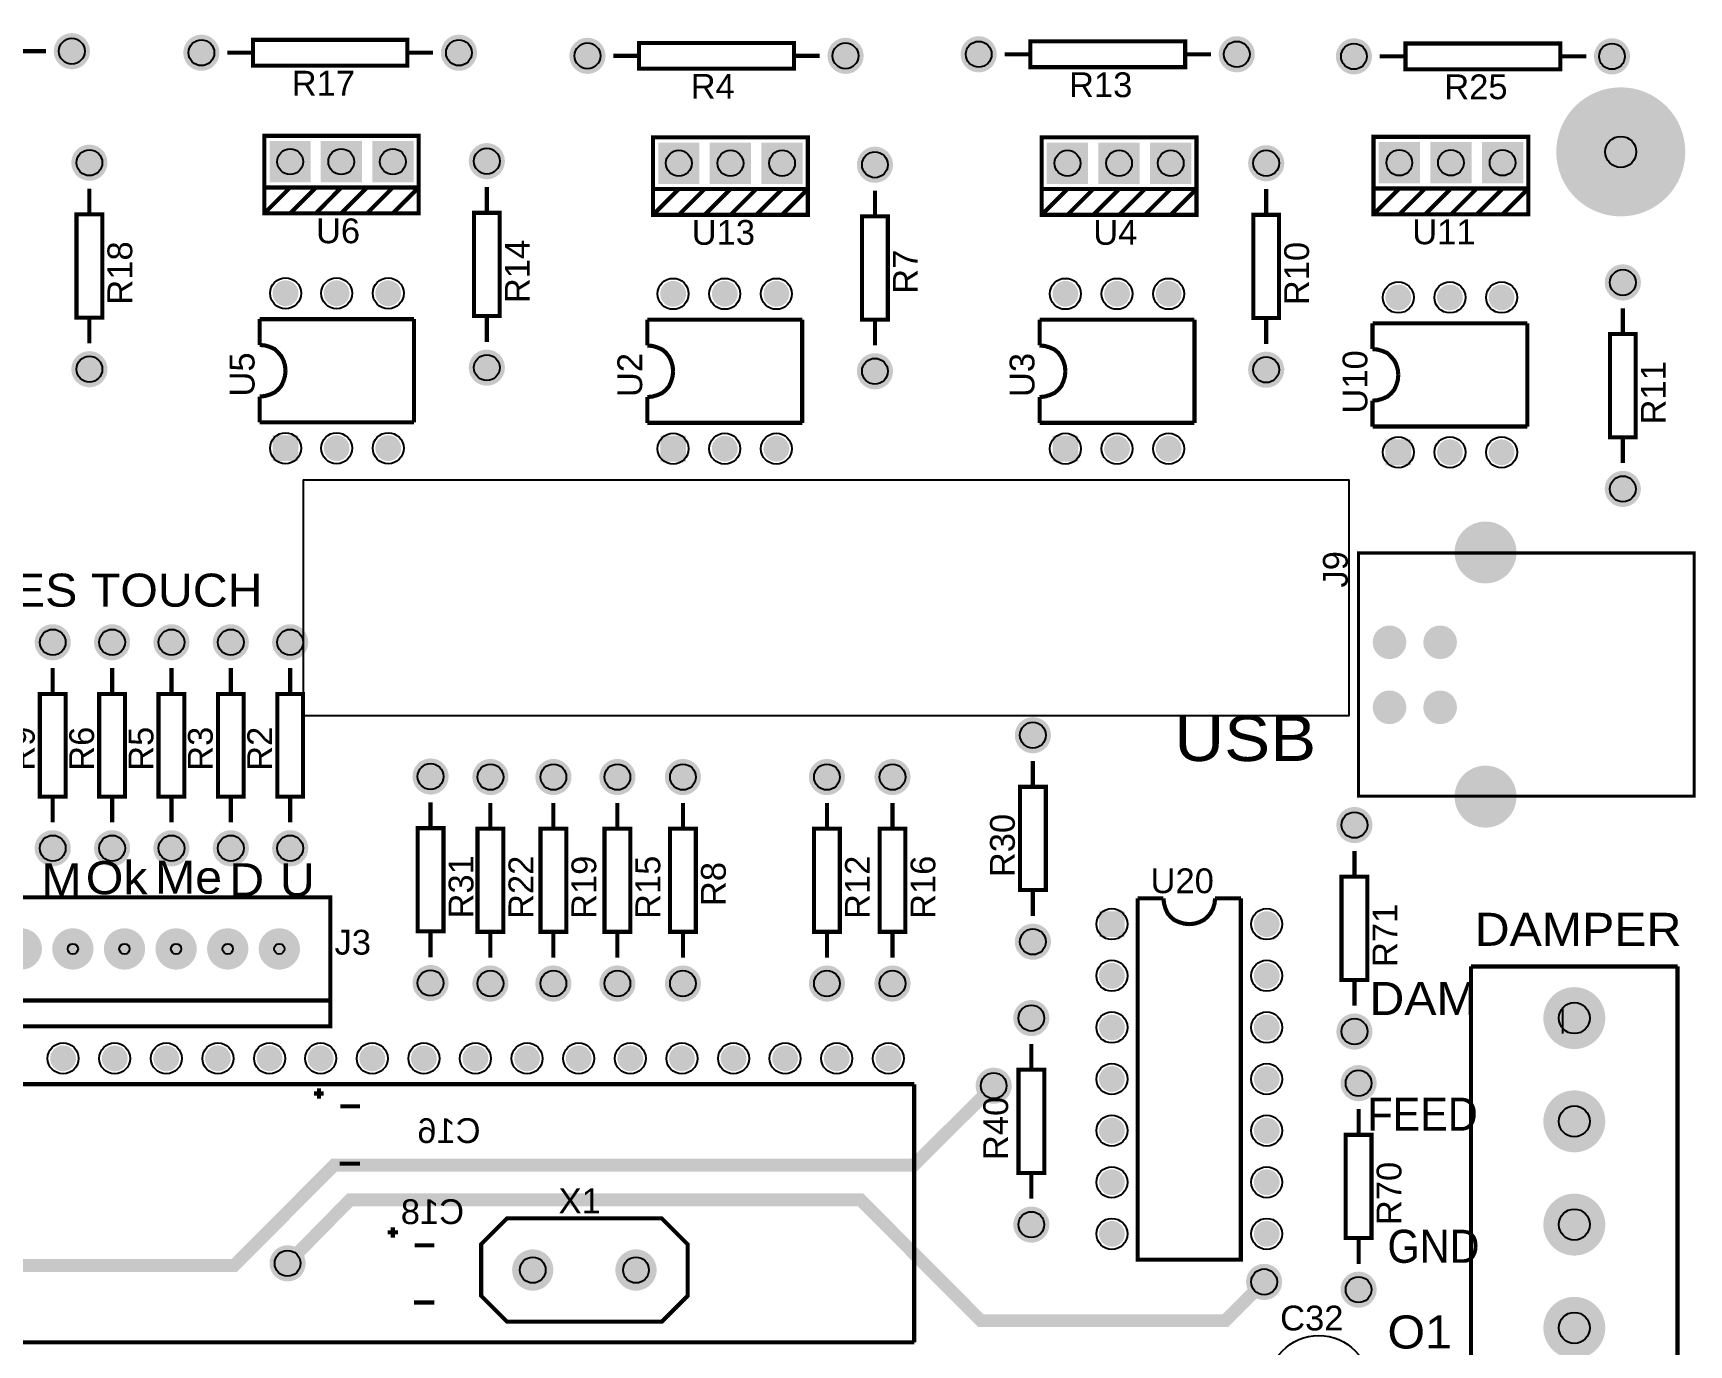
# Model space of a CAD drawing. Header units: inches. Extents: x 15 to 148, y 10 to 111.
# Drawn here: x 134.401 to 139.213, y 100.056 to 103.867 of the extents above; entities that cross this region are included whole.
import ezdxf

# ---------------------------------------------------------------- set-up
doc = ezdxf.new("R2010")
doc.units = ezdxf.units.IN
doc.header["$MEASUREMENT"] = 0
doc.layers.add('12632256', color=7, linetype='Continuous')
doc.layers.add('BLK_12AWG', color=7, linetype='Continuous')

# ---------------------------------------------------------------- blocks, each defined once
blk = doc.blocks.new('EPAD')
at = {"const_width": 0.5}
blk.add_lwpolyline([(-0.25, 0, 1), (0.25, 0, 1)], format="xyb", close=True, dxfattribs=at)
blk = doc.blocks.new('RPAD')
blk.add_trace([(-0.5, -0.5), (-0.5, 0.5), (0.5, -0.5), (0.5, 0.5)])
blk = doc.blocks.new('Tarjee')
for points, const_width in [([(134.2803, 102.5943), (134.2303, 102.5943)], 0.008), ([(134.6813, 102.5913), (134.6313, 102.5913)], 0.008), ([(134.6813, 102.5663), (134.9803, 102.5663), (134.9803, 102.6163), (134.6813, 102.6163), (134.6813, 102.5663)], 0.008), ([(135.0303, 102.5913), (134.9803, 102.5913)], 0.008), ([(135.4293, 102.5603), (135.7293, 102.5603), (135.7293, 102.6103), (135.4293, 102.6103), (135.4293, 102.5603)], 0.008), ([(136.1873, 102.5883), (136.1373, 102.5883)], 0.008), ([(136.1873, 102.5633), (136.4873, 102.5633), (136.4873, 102.6133), (136.1873, 102.6133), (136.1873, 102.5633)], 0.008), ([(136.5373, 102.5883), (136.4873, 102.5883)], 0.008), ([(136.9143, 102.5593), (137.2143, 102.5593), (137.2143, 102.6093), (136.9143, 102.6093), (136.9143, 102.5593)], 0.008), ([(135.4293, 102.5853), (135.3793, 102.5853)], 0.008), ([(135.7793, 102.5853), (135.7293, 102.5853)], 0.008), ([(136.9143, 102.5843), (136.8643, 102.5843)], 0.008), ([(137.2643, 102.5843), (137.2143, 102.5843)], 0.008), ([(134.7033, 102.3303), (135.0023, 102.3303), (135.0023, 102.4303), (134.7033, 102.4303), (134.7033, 102.3303)], 0.008), ([(136.8523, 102.3283), (137.1523, 102.3283), (137.1523, 102.4283), (136.8523, 102.4283), (136.8523, 102.3283)], 0.008), ([(135.4563, 102.3273), (135.7563, 102.3273), (135.7563, 102.4273), (135.4563, 102.4273), (135.4563, 102.3273)], 0.008), ([(136.2093, 102.3273), (136.5093, 102.3273), (136.5093, 102.4273), (136.2093, 102.4273), (136.2093, 102.3273)], 0.008), ([(135.1343, 102.3313), (135.1343, 102.2813)], 0.008), ([(134.3643, 102.3283), (134.3643, 102.2783)], 0.008), ([(135.0023, 102.3303), (135.0023, 102.2803), (134.7033, 102.2803), (134.7033, 102.3303)], 0.008), ([(134.7533, 102.3303), (134.7033, 102.2803)], 0.008), ([(134.8033, 102.3303), (134.7533, 102.2803)], 0.008), ([(134.8523, 102.3303), (134.8033, 102.2803)], 0.008), ([(134.9023, 102.3303), (134.8523, 102.2803)], 0.008), ([(134.9523, 102.3303), (134.9023, 102.2803)], 0.008), ([(135.0023, 102.3303), (134.9523, 102.2803)], 0.008), ([(135.7563, 102.3273), (135.7563, 102.2773), (135.4563, 102.2773), (135.4563, 102.3273)], 0.008), ([(135.5063, 102.3273), (135.4563, 102.2773)], 0.008), ([(135.5563, 102.3273), (135.5063, 102.2773)], 0.008), ([(135.6063, 102.3273), (135.5563, 102.2773)], 0.008), ([(135.6563, 102.3273), (135.6063, 102.2773)], 0.008), ([(135.7063, 102.3273), (135.6563, 102.2773)], 0.008), ([(135.7563, 102.3273), (135.7063, 102.2773)], 0.008), ([(135.8863, 102.3243), (135.8863, 102.2743)], 0.008), ([(136.5093, 102.3273), (136.5093, 102.2773), (136.2093, 102.2773), (136.2093, 102.3273)], 0.008), ([(136.2593, 102.3273), (136.2093, 102.2773)], 0.008), ([(136.3093, 102.3273), (136.2593, 102.2773)], 0.008), ([(136.3593, 102.3273), (136.3093, 102.2773)], 0.008), ([(136.4093, 102.3273), (136.3593, 102.2773)], 0.008), ([(136.4593, 102.3273), (136.4093, 102.2773)], 0.008), ([(136.5093, 102.3273), (136.4593, 102.2773)], 0.008), ([(136.6443, 102.3273), (136.6443, 102.2773)], 0.008), ([(137.1523, 102.3283), (137.1523, 102.2783), (136.8523, 102.2783), (136.8523, 102.3283)], 0.008), ([(136.9023, 102.3283), (136.8523, 102.2783)], 0.008), ([(136.9523, 102.3283), (136.9023, 102.2783)], 0.008), ([(137.0023, 102.3283), (136.9523, 102.2783)], 0.008), ([(137.0523, 102.3283), (137.0023, 102.2783)], 0.008), ([(137.1023, 102.3283), (137.0523, 102.2783)], 0.008), ([(137.1523, 102.3283), (137.1023, 102.2783)], 0.008), ([(134.3393, 102.0783), (134.3893, 102.0783), (134.3893, 102.2783), (134.3393, 102.2783), (134.3393, 102.0783)], 0.008), ([(135.1093, 102.0813), (135.1593, 102.0813), (135.1593, 102.2813), (135.1093, 102.2813), (135.1093, 102.0813)], 0.008), ([(135.8613, 102.0743), (135.9113, 102.0743), (135.9113, 102.2743), (135.8613, 102.2743), (135.8613, 102.0743)], 0.008), ([(136.6193, 102.0773), (136.6693, 102.0773), (136.6693, 102.2773), (136.6193, 102.2773), (136.6193, 102.0773)], 0.008), ([(134.3643, 102.0783), (134.3643, 102.0283)], 0.008), ([(134.6943, 102.0253), (134.6943, 102.0753)], 0.008), ([(134.6943, 102.0753), (134.9933, 102.0753)], 0.008), ([(134.9933, 101.8753), (134.9933, 102.0753)], 0.008), ([(135.1343, 102.0813), (135.1343, 102.0313)], 0.008), ([(136.6443, 102.0773), (136.6443, 102.0273)], 0.008), ([(137.3353, 102.0963), (137.3353, 102.0463)], 0.008), ([(135.4453, 102.0243), (135.4453, 102.0743)], 0.008), ([(135.4453, 102.0743), (135.7453, 102.0743)], 0.008), ([(135.7453, 101.8743), (135.7453, 102.0743)], 0.008), ([(135.8863, 102.0743), (135.8863, 102.0243)], 0.008), ([(136.2053, 102.0243), (136.2053, 102.0743)], 0.008), ([(136.2053, 102.0743), (136.5053, 102.0743)], 0.008), ([(136.5053, 101.8743), (136.5053, 102.0743)], 0.008), ([(136.8503, 102.0173), (136.8503, 102.0673)], 0.008), ([(136.8503, 102.0673), (137.1503, 102.0673)], 0.008), ([(137.1503, 101.8673), (137.1503, 102.0673)], 0.008), ([(137.3103, 101.8463), (137.3603, 101.8463), (137.3603, 102.0463), (137.3103, 102.0463), (137.3103, 101.8463)], 0.008), ([(134.7443, 101.9753), (134.7433, 101.9853), (134.7403, 101.9953), (134.7363, 102.0033), (134.7303, 102.0103), (134.7233, 102.0173), (134.7143, 102.0213), (134.7043, 102.0243), (134.6943, 102.0253)], 0.008), ([(135.4953, 101.9743), (135.4943, 101.9843), (135.4913, 101.9943), (135.4873, 102.0023), (135.4813, 102.0103), (135.4743, 102.0163), (135.4653, 102.0203), (135.4553, 102.0233), (135.4453, 102.0243)], 0.008), ([(136.2553, 101.9743), (136.2543, 101.9843), (136.2513, 101.9943), (136.2473, 102.0023), (136.2413, 102.0103), (136.2343, 102.0163), (136.2253, 102.0203), (136.2153, 102.0233), (136.2053, 102.0243)], 0.008), ([(136.9003, 101.9673), (136.8993, 101.9773), (136.8963, 101.9873), (136.8923, 101.9953), (136.8863, 102.0023), (136.8793, 102.0093), (136.8703, 102.0133), (136.8603, 102.0163), (136.8503, 102.0173)], 0.008), ([(134.7443, 101.9753), (134.7433, 101.9653), (134.7403, 101.9553), (134.7363, 101.9463), (134.7303, 101.9393), (134.7233, 101.9333), (134.7143, 101.9293), (134.7043, 101.9263), (134.6943, 101.9253)], 0.008), ([(135.4953, 101.9743), (135.4943, 101.9643), (135.4913, 101.9543), (135.4873, 101.9453), (135.4813, 101.9383), (135.4743, 101.9323), (135.4653, 101.9283), (135.4553, 101.9253), (135.4453, 101.9243)], 0.008), ([(136.2553, 101.9743), (136.2543, 101.9643), (136.2513, 101.9543), (136.2473, 101.9453), (136.2413, 101.9383), (136.2343, 101.9323), (136.2253, 101.9283), (136.2153, 101.9253), (136.2053, 101.9243)], 0.008), ([(136.9003, 101.9673), (136.8993, 101.9573), (136.8963, 101.9473), (136.8923, 101.9383), (136.8863, 101.9313), (136.8793, 101.9253), (136.8703, 101.9213), (136.8603, 101.9183), (136.8503, 101.9173)], 0.008), ([(134.6943, 101.8753), (134.6943, 101.9253)], 0.008), ([(135.4453, 101.8743), (135.4453, 101.9243)], 0.008), ([(136.2053, 101.8743), (136.2053, 101.9243)], 0.008), ([(136.8503, 101.8673), (136.8503, 101.9173)], 0.008), ([(134.6943, 101.8753), (134.9933, 101.8753)], 0.008), ([(135.4453, 101.8743), (135.7453, 101.8743)], 0.008), ([(136.2053, 101.8743), (136.5053, 101.8743)], 0.008), ([(136.8503, 101.8673), (137.1503, 101.8673)], 0.008), ([(137.3353, 101.8463), (137.3353, 101.7963)], 0.008), ([(137.4733, 101.1513), (137.4733, 101.6223), (136.8233, 101.6223), (136.8233, 101.1513), (137.4733, 101.1513)], 0.006), ([(134.2933, 101.3493), (134.2933, 101.3993)], 0.008), ([(134.4083, 101.3493), (134.4083, 101.3993)], 0.008), ([(134.5233, 101.3493), (134.5233, 101.3993)], 0.008), ([(134.6383, 101.3493), (134.6383, 101.3993)], 0.008), ([(134.7533, 101.3493), (134.7533, 101.3993)], 0.008), ([(134.2683, 101.1503), (134.3183, 101.1503), (134.3183, 101.3493), (134.2683, 101.3493), (134.2683, 101.1503)], 0.008), ([(134.3833, 101.1503), (134.4333, 101.1503), (134.4333, 101.3493), (134.3833, 101.3493), (134.3833, 101.1503)], 0.008), ([(134.4983, 101.1503), (134.5483, 101.1503), (134.5483, 101.3493), (134.4983, 101.3493), (134.4983, 101.1503)], 0.008), ([(134.6133, 101.1503), (134.6633, 101.1503), (134.6633, 101.3493), (134.6133, 101.3493), (134.6133, 101.1503)], 0.008), ([(134.7283, 101.1503), (134.7783, 101.1503), (134.7783, 101.3493), (134.7283, 101.3493), (134.7283, 101.1503)], 0.008), ([(136.1923, 101.1693), (136.1923, 101.2193)], 0.008), ([(134.2933, 101.1003), (134.2933, 101.1503)], 0.008), ([(134.4083, 101.1003), (134.4083, 101.1503)], 0.008), ([(134.5233, 101.1003), (134.5233, 101.1503)], 0.008), ([(134.6383, 101.1003), (134.6383, 101.1503)], 0.008), ([(134.7533, 101.1003), (134.7533, 101.1503)], 0.008), ([(136.1673, 100.9693), (136.2173, 100.9693), (136.2173, 101.1693), (136.1673, 101.1693), (136.1673, 100.9693)], 0.008), ([(135.0253, 101.1393), (135.0253, 101.0893)], 0.008), ([(135.1413, 101.1383), (135.1413, 101.0883)], 0.008), ([(135.2633, 101.1383), (135.2633, 101.0883)], 0.008), ([(135.3873, 101.1383), (135.3873, 101.0883)], 0.008), ([(135.5143, 101.1383), (135.5143, 101.0883)], 0.008), ([(135.7933, 101.1383), (135.7933, 101.0883)], 0.008), ([(135.9203, 101.1383), (135.9203, 101.0883)], 0.008), ([(135.0003, 100.8893), (135.0503, 100.8893), (135.0503, 101.0893), (135.0003, 101.0893), (135.0003, 100.8893)], 0.008), ([(135.1163, 100.8883), (135.1663, 100.8883), (135.1663, 101.0883), (135.1163, 101.0883), (135.1163, 100.8883)], 0.008), ([(135.2383, 100.8883), (135.2883, 100.8883), (135.2883, 101.0883), (135.2383, 101.0883), (135.2383, 100.8883)], 0.008), ([(135.3623, 100.8883), (135.4123, 100.8883), (135.4123, 101.0883), (135.3623, 101.0883), (135.3623, 100.8883)], 0.008), ([(135.4893, 100.8883), (135.5393, 100.8883), (135.5393, 101.0883), (135.4893, 101.0883), (135.4893, 100.8883)], 0.008), ([(135.7683, 100.8883), (135.8183, 100.8883), (135.8183, 101.0883), (135.7683, 101.0883), (135.7683, 100.8883)], 0.008), ([(135.8953, 100.8883), (135.9453, 100.8883), (135.9453, 101.0883), (135.8953, 101.0883), (135.8953, 100.8883)], 0.008), ([(136.8153, 101.0453), (136.8153, 100.9953)], 0.008), ([(136.7903, 100.7953), (136.8403, 100.7953), (136.8403, 100.9953), (136.7903, 100.9953), (136.7903, 100.7953)], 0.008), ([(133.7323, 100.7053), (134.8313, 100.7053), (134.8313, 100.9553), (133.7323, 100.9553), (133.7323, 100.7053)], 0.008), ([(136.1923, 100.9193), (136.1923, 100.9693)], 0.008), ([(136.3953, 100.9533), (136.4453, 100.9533)], 0.008), ([(136.3953, 100.9533), (136.3953, 100.2533), (136.5953, 100.2533), (136.5953, 100.9533)], 0.008), ([(136.4953, 100.9033), (136.4853, 100.9043), (136.4753, 100.9073), (136.4663, 100.9113), (136.4593, 100.9173), (136.4533, 100.9243), (136.4493, 100.9333), (136.4463, 100.9433), (136.4453, 100.9533)], 0.008), ([(136.4953, 100.9033), (136.5053, 100.9043), (136.5153, 100.9073), (136.5233, 100.9113), (136.5303, 100.9173), (136.5363, 100.9243), (136.5413, 100.9333), (136.5443, 100.9433), (136.5453, 100.9533)], 0.008), ([(136.5453, 100.9533), (136.5953, 100.9533)], 0.008), ([(135.0253, 100.8893), (135.0253, 100.8393)], 0.008), ([(135.1413, 100.8883), (135.1413, 100.8383)], 0.008), ([(135.2633, 100.8883), (135.2633, 100.8383)], 0.008), ([(135.3873, 100.8883), (135.3873, 100.8383)], 0.008), ([(135.5143, 100.8883), (135.5143, 100.8383)], 0.008), ([(135.7933, 100.8883), (135.7933, 100.8383)], 0.008), ([(135.9203, 100.8883), (135.9203, 100.8383)], 0.008), ([(136.8153, 100.7953), (136.8153, 100.7453)], 0.008), ([(137.4413, 100.8213), (137.0413, 100.8213)], 0.008), ([(137.0413, 100.8213), (137.0413, 99.8213)], 0.008), ([(137.4413, 99.8213), (137.4413, 100.8213)], 0.008), ([(134.8313, 100.7553), (133.7323, 100.7553)], 0.008), ([(136.1893, 100.6713), (136.1893, 100.6213)], 0.008), ([(136.1643, 100.4213), (136.2143, 100.4213), (136.2143, 100.6213), (136.1643, 100.6213), (136.1643, 100.4213)], 0.008), ([(133.6473, 100.1883), (133.7013, 100.2423), (134.6453, 100.2423), (134.8383, 100.4363), (135.9613, 100.4363), (136.1163, 100.5903)], 0.025), ([(133.9633, 100.5933), (135.9623, 100.5933)], 0.008), ([(134.8183, 100.5753), (134.7993, 100.5753)], 0.008), ([(134.8093, 100.5653), (134.8093, 100.5853)], 0.008), ([(135.9623, 100.5933), (135.9623, 100.0933)], 0.008), ([(134.8883, 100.5503), (134.8503, 100.5503)], 0.008), ([(136.8233, 100.5453), (136.8233, 100.4953)], 0.008), ([(136.7983, 100.2953), (136.8483, 100.2953), (136.8483, 100.4953), (136.7983, 100.4953), (136.7983, 100.2953)], 0.008), ([(134.8883, 100.4393), (134.8493, 100.4393)], 0.008), ([(136.1893, 100.4213), (136.1893, 100.3713)], 0.008), ([(134.7483, 100.2463), (134.8693, 100.3693), (134.8773, 100.3693), (135.8583, 100.3693), (136.0913, 100.1353), (136.5653, 100.1353), (136.6403, 100.2103)], 0.025), ([(134.9523, 100.2963), (134.9523, 100.3163)], 0.008), ([(135.1733, 100.3333), (135.4733, 100.3333), (135.5233, 100.2833), (135.5233, 100.1833), (135.4733, 100.1333), (135.1733, 100.1333), (135.1233, 100.1833), (135.1233, 100.2833), (135.1733, 100.3333)], 0.008), ([(134.9623, 100.3063), (134.9423, 100.3063)], 0.008), ([(135.0323, 100.2813), (134.9943, 100.2813)], 0.008), ([(136.8233, 100.2953), (136.8233, 100.2453)], 0.008), ([(135.0323, 100.1703), (134.9933, 100.1703)], 0.008), ([(133.9633, 100.0933), (135.9623, 100.0933)], 0.008)]:
    blk.add_lwpolyline(points, dxfattribs=dict(const_width=const_width))
blk.add_lwpolyline([(134.7783, 101.3073), (136.8053, 101.3073), (136.8053, 101.7633), (134.7783, 101.7633), (134.7783, 101.3073)])
for centre, radius in [((134.3303, 102.5943), 0.025), ((134.5813, 102.5913), 0.025), ((135.0803, 102.5913), 0.025), ((135.3293, 102.5853), 0.025), ((135.8293, 102.5853), 0.025), ((136.0873, 102.5883), 0.025), ((136.5873, 102.5883), 0.025), ((136.8143, 102.5843), 0.025), ((137.3143, 102.5843), 0.025), ((134.3643, 102.3783), 0.025), ((134.7533, 102.3803), 0.025), ((134.8523, 102.3803), 0.025), ((134.9523, 102.3803), 0.025), ((135.1343, 102.3813), 0.025), ((135.5063, 102.3773), 0.025), ((135.6063, 102.3773), 0.025), ((135.7063, 102.3773), 0.025), ((136.2593, 102.3773), 0.025), ((136.3593, 102.3773), 0.025), ((136.4593, 102.3773), 0.025), ((136.6443, 102.3773), 0.025), ((136.9023, 102.3783), 0.025), ((137.0023, 102.3783), 0.025), ((137.1023, 102.3783), 0.025), ((137.3313, 102.3993), 0.03), ((135.8863, 102.3743), 0.025), ((134.7443, 102.1253), 0.03), ((134.8433, 102.1253), 0.03), ((134.9433, 102.1253), 0.03), ((135.4953, 102.1243), 0.03), ((135.5953, 102.1243), 0.03), ((135.6953, 102.1243), 0.03), ((136.2553, 102.1243), 0.03), ((136.3553, 102.1243), 0.03), ((136.4553, 102.1243), 0.03), ((136.9003, 102.1173), 0.03), ((137.0003, 102.1173), 0.03), ((137.1003, 102.1173), 0.03), ((137.3353, 102.1463), 0.025), ((134.3643, 101.9783), 0.025), ((135.1343, 101.9813), 0.025), ((135.8863, 101.9743), 0.025), ((136.6443, 101.9773), 0.025), ((134.7443, 101.8253), 0.03), ((134.8433, 101.8253), 0.03), ((134.9433, 101.8253), 0.03), ((135.4953, 101.8243), 0.03), ((135.5953, 101.8243), 0.03), ((135.6953, 101.8243), 0.03), ((136.2553, 101.8243), 0.03), ((136.3553, 101.8243), 0.03), ((136.4553, 101.8243), 0.03), ((136.9003, 101.8173), 0.03), ((137.0003, 101.8173), 0.03), ((137.1003, 101.8173), 0.03), ((137.3353, 101.7463), 0.025), ((134.2933, 101.4493), 0.025), ((134.4083, 101.4493), 0.025), ((134.5233, 101.4493), 0.025), ((134.6383, 101.4493), 0.025), ((134.7533, 101.4493), 0.025), ((136.1923, 101.2693), 0.025), ((135.0253, 101.1893), 0.025), ((135.1413, 101.1883), 0.025), ((135.2633, 101.1883), 0.025), ((135.3873, 101.1883), 0.025), ((135.5143, 101.1883), 0.025), ((135.7933, 101.1883), 0.025), ((135.9203, 101.1883), 0.025), ((136.8153, 101.0953), 0.025), ((134.2933, 101.0503), 0.025), ((134.4083, 101.0503), 0.025), ((134.5233, 101.0503), 0.025), ((134.6383, 101.0503), 0.025), ((134.7533, 101.0503), 0.025), ((136.3453, 100.9033), 0.03), ((136.6453, 100.9033), 0.03), ((136.1923, 100.8693), 0.025), ((134.3323, 100.8553), 0.01), ((134.4323, 100.8553), 0.01), ((134.5323, 100.8553), 0.01), ((134.6323, 100.8553), 0.01), ((134.7323, 100.8553), 0.01), ((136.3453, 100.8033), 0.03), ((136.6453, 100.8033), 0.03), ((135.0253, 100.7893), 0.025), ((135.1413, 100.7883), 0.025), ((135.2633, 100.7883), 0.025), ((135.3873, 100.7883), 0.025), ((135.5143, 100.7883), 0.025), ((135.7933, 100.7883), 0.025), ((135.9203, 100.7883), 0.025), ((136.1893, 100.7213), 0.025), ((136.3453, 100.7033), 0.03), ((136.6453, 100.7033), 0.03), ((137.2413, 100.7213), 0.03), ((136.8153, 100.6953), 0.025), ((134.3133, 100.6433), 0.03), ((134.4133, 100.6433), 0.03), ((134.5133, 100.6433), 0.03), ((134.6133, 100.6433), 0.03), ((134.7133, 100.6433), 0.03), ((134.8123, 100.6433), 0.03), ((134.9123, 100.6433), 0.03), ((135.0123, 100.6433), 0.03), ((135.1123, 100.6433), 0.03), ((135.2123, 100.6433), 0.03), ((135.3123, 100.6433), 0.03), ((135.4123, 100.6433), 0.03), ((135.5123, 100.6433), 0.03), ((135.6123, 100.6433), 0.03), ((135.7123, 100.6433), 0.03), ((135.8123, 100.6433), 0.03), ((135.9123, 100.6433), 0.03), ((136.1163, 100.5903), 0.025), ((136.3453, 100.6033), 0.03), ((136.6453, 100.6033), 0.03), ((136.8233, 100.5953), 0.025), ((137.2413, 100.5213), 0.03), ((136.3453, 100.5033), 0.03), ((136.6453, 100.5033), 0.03), ((136.3453, 100.4033), 0.03), ((136.6453, 100.4033), 0.03), ((136.1893, 100.3213), 0.025), ((137.2413, 100.3213), 0.03), ((136.3453, 100.3033), 0.03), ((136.6453, 100.3033), 0.03), ((134.7483, 100.2463), 0.025), ((135.2233, 100.2333), 0.025), ((135.4233, 100.2333), 0.025), ((136.6403, 100.2103), 0.025), ((136.8233, 100.1953), 0.025), ((137.2413, 100.1213), 0.03)]:
    blk.add_circle(centre, radius)
at = {"layer": '12632256'}
blk.add_circle((136.7463, 100.0063), 0.1, dxfattribs=at)
for name, p, xscale, yscale in [('EPAD', (134.3303, 102.5943), 0.07, 0.07), ('EPAD', (134.5813, 102.5913), 0.07, 0.07), ('EPAD', (135.0803, 102.5913), 0.07, 0.07), ('EPAD', (135.3293, 102.5853), 0.07, 0.07), ('EPAD', (135.8293, 102.5853), 0.07, 0.07), ('EPAD', (136.0873, 102.5883), 0.07, 0.07), ('EPAD', (136.5873, 102.5883), 0.07, 0.07), ('EPAD', (136.8143, 102.5843), 0.07, 0.07), ('EPAD', (137.3143, 102.5843), 0.07, 0.07), ('EPAD', (137.3313, 102.3993), 0.25, 0.25), ('EPAD', (134.3643, 102.3783), 0.07, 0.07), ('EPAD', (135.1343, 102.3813), 0.07, 0.07), ('EPAD', (135.8863, 102.3743), 0.07, 0.07), ('EPAD', (136.6443, 102.3773), 0.07, 0.07), ('EPAD', (137.3353, 102.1463), 0.07, 0.07), ('EPAD', (134.7443, 102.1253), 0.05, 0.05), ('EPAD', (134.8433, 102.1253), 0.05, 0.05), ('EPAD', (134.9433, 102.1253), 0.05, 0.05), ('EPAD', (135.4953, 102.1243), 0.05, 0.05), ('EPAD', (135.5953, 102.1243), 0.05, 0.05), ('EPAD', (135.6953, 102.1243), 0.05, 0.05), ('EPAD', (136.2553, 102.1243), 0.05, 0.05), ('EPAD', (136.3553, 102.1243), 0.05, 0.05), ('EPAD', (136.4553, 102.1243), 0.05, 0.05), ('EPAD', (136.9003, 102.1173), 0.05, 0.05), ('EPAD', (137.0003, 102.1173), 0.05, 0.05), ('EPAD', (137.1003, 102.1173), 0.05, 0.05), ('EPAD', (135.1343, 101.9813), 0.07, 0.07), ('EPAD', (134.3643, 101.9783), 0.07, 0.07), ('EPAD', (135.8863, 101.9743), 0.07, 0.07), ('EPAD', (136.6443, 101.9773), 0.07, 0.07), ('RPAD', (134.7443, 101.8253), 0.05, 0.05), ('EPAD', (134.8433, 101.8253), 0.05, 0.05), ('EPAD', (134.9433, 101.8253), 0.05, 0.05), ('RPAD', (135.4953, 101.8243), 0.05, 0.05), ('EPAD', (135.5953, 101.8243), 0.05, 0.05), ('EPAD', (135.6953, 101.8243), 0.05, 0.05), ('RPAD', (136.2553, 101.8243), 0.05, 0.05), ('EPAD', (136.3553, 101.8243), 0.05, 0.05), ('EPAD', (136.4553, 101.8243), 0.05, 0.05), ('RPAD', (136.9003, 101.8173), 0.05, 0.05), ('EPAD', (137.0003, 101.8173), 0.05, 0.05), ('EPAD', (137.1003, 101.8173), 0.05, 0.05), ('EPAD', (137.3353, 101.7463), 0.07, 0.07), ('EPAD', (137.0693, 101.6233), 0.12, 0.12), ('EPAD', (134.2933, 101.4493), 0.07, 0.07), ('EPAD', (134.4083, 101.4493), 0.07, 0.07), ('EPAD', (134.5233, 101.4493), 0.07, 0.07), ('EPAD', (134.6383, 101.4493), 0.07, 0.07), ('EPAD', (134.7533, 101.4493), 0.07, 0.07), ('EPAD', (136.8833, 101.4493), 0.065, 0.065), ('EPAD', (136.9813, 101.4493), 0.065, 0.065), ('EPAD', (136.8833, 101.3233), 0.065, 0.065), ('EPAD', (136.9813, 101.3233), 0.065, 0.065), ('EPAD', (136.1923, 101.2693), 0.07, 0.07), ('EPAD', (135.0253, 101.1893), 0.07, 0.07), ('EPAD', (135.1413, 101.1883), 0.07, 0.07), ('EPAD', (135.2633, 101.1883), 0.07, 0.07), ('EPAD', (135.3873, 101.1883), 0.07, 0.07), ('EPAD', (135.5143, 101.1883), 0.07, 0.07), ('EPAD', (135.7933, 101.1883), 0.07, 0.07), ('EPAD', (135.9203, 101.1883), 0.07, 0.07), ('EPAD', (137.0693, 101.1503), 0.12, 0.12), ('EPAD', (136.8153, 101.0953), 0.07, 0.07), ('EPAD', (134.2933, 101.0503), 0.07, 0.07), ('EPAD', (134.4083, 101.0503), 0.07, 0.07), ('EPAD', (134.5233, 101.0503), 0.07, 0.07), ('EPAD', (134.6383, 101.0503), 0.07, 0.07), ('EPAD', (134.7533, 101.0503), 0.07, 0.07), ('EPAD', (136.6453, 100.9033), 0.05, 0.05), ('EPAD', (134.2323, 100.8553), 0.08, 0.08), ('EPAD', (134.3323, 100.8553), 0.08, 0.08), ('EPAD', (134.4323, 100.8553), 0.08, 0.08), ('EPAD', (134.5323, 100.8553), 0.08, 0.08), ('EPAD', (134.6323, 100.8553), 0.08, 0.08), ('EPAD', (134.7323, 100.8553), 0.08, 0.08), ('EPAD', (136.1923, 100.8693), 0.07, 0.07), ('EPAD', (136.3453, 100.8033), 0.05, 0.05), ('EPAD', (136.6453, 100.8033), 0.05, 0.05), ('EPAD', (135.0253, 100.7893), 0.07, 0.07), ('EPAD', (135.1413, 100.7883), 0.07, 0.07), ('EPAD', (135.2633, 100.7883), 0.07, 0.07), ('EPAD', (135.3873, 100.7883), 0.07, 0.07), ('EPAD', (135.5143, 100.7883), 0.07, 0.07), ('EPAD', (135.7933, 100.7883), 0.07, 0.07), ('EPAD', (135.9203, 100.7883), 0.07, 0.07), ('EPAD', (137.2413, 100.7213), 0.12, 0.12), ('EPAD', (136.1893, 100.7213), 0.07, 0.07), ('EPAD', (136.3453, 100.7033), 0.05, 0.05), ('EPAD', (136.6453, 100.7033), 0.05, 0.05), ('EPAD', (136.8153, 100.6953), 0.07, 0.07), ('EPAD', (134.3133, 100.6433), 0.05, 0.05), ('EPAD', (134.4133, 100.6433), 0.05, 0.05), ('EPAD', (134.5133, 100.6433), 0.05, 0.05), ('EPAD', (134.6133, 100.6433), 0.05, 0.05), ('EPAD', (134.7133, 100.6433), 0.05, 0.05), ('EPAD', (134.8123, 100.6433), 0.05, 0.05), ('EPAD', (134.9123, 100.6433), 0.05, 0.05), ('EPAD', (135.0123, 100.6433), 0.05, 0.05), ('EPAD', (135.1123, 100.6433), 0.05, 0.05), ('EPAD', (135.2123, 100.6433), 0.05, 0.05), ('EPAD', (135.3123, 100.6433), 0.05, 0.05), ('EPAD', (135.4123, 100.6433), 0.05, 0.05), ('EPAD', (135.5123, 100.6433), 0.05, 0.05), ('EPAD', (135.6123, 100.6433), 0.05, 0.05), ('EPAD', (135.7123, 100.6433), 0.05, 0.05), ('EPAD', (135.8123, 100.6433), 0.05, 0.05), ('EPAD', (135.9123, 100.6433), 0.05, 0.05), ('EPAD', (136.1163, 100.5903), 0.07, 0.07), ('EPAD', (136.3453, 100.6033), 0.05, 0.05), ('EPAD', (136.6453, 100.6033), 0.05, 0.05), ('EPAD', (136.8233, 100.5953), 0.07, 0.07), ('EPAD', (137.2413, 100.5213), 0.12, 0.12), ('EPAD', (136.3453, 100.5033), 0.05, 0.05), ('EPAD', (136.6453, 100.5033), 0.05, 0.05), ('EPAD', (136.3453, 100.4033), 0.05, 0.05), ('EPAD', (136.6453, 100.4033), 0.05, 0.05), ('EPAD', (137.2413, 100.3213), 0.12, 0.12), ('EPAD', (136.1893, 100.3213), 0.07, 0.07), ('EPAD', (136.3453, 100.3033), 0.05, 0.05), ('EPAD', (136.6453, 100.3033), 0.05, 0.05), ('EPAD', (134.7483, 100.2463), 0.07, 0.07), ('EPAD', (135.2233, 100.2333), 0.08, 0.08), ('EPAD', (135.4233, 100.2333), 0.08, 0.08), ('EPAD', (136.6403, 100.2103), 0.07, 0.07), ('EPAD', (136.8233, 100.1953), 0.07, 0.07), ('EPAD', (137.2413, 100.1213), 0.12, 0.12)]:
    blk.add_blockref(name, p, dxfattribs=dict(xscale=xscale, yscale=yscale))
for p, xscale, yscale, rotation in [((134.7533, 102.3803), 0.08, 0.08, 180), ((134.8523, 102.3803), 0.08, 0.08, 180), ((134.9523, 102.3803), 0.08, 0.08, 180), ((135.5063, 102.3773), 0.08, 0.08, 180), ((135.6063, 102.3773), 0.08, 0.08, 180), ((135.7063, 102.3773), 0.08, 0.08, 180), ((136.2593, 102.3773), 0.08, 0.08, 180), ((136.3593, 102.3773), 0.08, 0.08, 180), ((136.4593, 102.3773), 0.08, 0.08, 180), ((136.9023, 102.3783), 0.08, 0.08, 180), ((137.0023, 102.3783), 0.08, 0.08, 180), ((137.1023, 102.3783), 0.08, 0.08, 180), ((136.3453, 100.9033), 0.05, 0.05, 270)]:
    blk.add_blockref('RPAD', p, dxfattribs=dict(xscale=xscale, yscale=yscale, rotation=rotation))
for s, height, width, p in [('R17', 0.048, 1.041667, (134.7563, 102.5083)), ('R4', 0.048, 1.041667, (135.5293, 102.5023)), ('R13', 0.048, 1.041667, (136.2623, 102.5053)), ('R25', 0.048, 1.041667, (136.9893, 102.5013)), ('U6', 0.048, 1.041667, (134.8033, 102.2223)), ('U13', 0.048, 1.041667, (135.5313, 102.2193)), ('U4', 0.048, 1.041667, (136.3093, 102.2193)), ('U11', 0.048, 1.041667, (136.9273, 102.2203)), ('BOTONES TOUCH', 0.064, 1.09375, (133.8833, 101.5183)), ('USB', 0.088, 1.136364, (136.4663, 101.2193)), ('M', 0.064, 1.09375, (134.2713, 100.9573)), ('Ok', 0.064, 1.09375, (134.3573, 100.9613)), ('Me', 0.064, 1.09375, (134.4913, 100.9623)), ('D', 0.064, 1.09375, (134.6353, 100.9573)), ('U', 0.064, 1.09375, (134.7333, 100.9573)), ('U20', 0.048, 1.041667, (136.4203, 100.9633)), ('DAMPER', 0.064, 1.09375, (137.0483, 100.8613)), ('J3', 0.048, 1.041667, (134.8393, 100.8443)), ('DAM', 0.064, 1.09375, (136.8443, 100.7273)), ('FEED', 0.064, 0.9375, (136.8403, 100.5033)), ('X1', 0.048, 1.041667, (135.2733, 100.3433)), ('GND', 0.064, 0.9375, (136.8793, 100.2473)), ('C32', 0.048, 1.041667, (136.6713, 100.1163)), ('O1', 0.064, 1.09375, (136.8793, 100.0813))]:
    blk.add_text(s, height=height, dxfattribs=dict(at, width=width)).set_placement(p)
at = {"layer": '12632256', "width": 1.041667}
for s, p in [('R18', (134.4473, 102.1033)), ('R14', (135.2173, 102.1063)), ('R10', (136.7273, 102.1023)), ('R7', (135.9693, 102.1243)), ('U5', (134.6843, 101.9253)), ('U2', (135.4353, 101.9243)), ('U3', (136.1953, 101.9243)), ('U10', (136.8403, 101.8923)), ('R11', (137.4183, 101.8713)), ('J9', (136.8023, 101.5553)), ('R9', (134.2583, 101.2003)), ('R6', (134.3733, 101.2003)), ('R5', (134.4883, 101.2003)), ('R3', (134.6033, 101.2003)), ('R2', (134.7183, 101.2003)), ('R30', (136.1573, 100.9943)), ('R31', (135.1083, 100.9143)), ('R22', (135.2243, 100.9133)), ('R19', (135.3463, 100.9133)), ('R15', (135.4703, 100.9133)), ('R8', (135.5973, 100.9383)), ('R12', (135.8763, 100.9133)), ('R16', (136.0033, 100.9133)), ('R71', (136.8983, 100.8203)), ('R40', (136.1443, 100.4463)), ('R70', (136.9063, 100.3203))]:
    blk.add_text(s, height=0.048, rotation=90, dxfattribs=at).set_placement(p)
at = {"layer": '12632256', "text_generation_flag": 2, "width": 1.041667}
for s, p in [('C16', (135.1223, 100.4793)), ('C18', (135.0903, 100.3223))]:
    blk.add_text(s, height=0.048, dxfattribs=at).set_placement(p)

msp = doc.modelspace()

# ---------------------------------------------------------------- linework, layer by layer
at = {"layer": 'BLK_12AWG'}
msp.add_line((138.8456, 101.0367), (138.8456, 100.961), dxfattribs=at)

# ---------------------------------------------------------------- block references
at = {"layer": 'BLK_12AWG', "xscale": 1.5, "yscale": 1.5, "zscale": 1.5}
msp.add_blockref('Tarjee', (-66.9818, -50.0765), dxfattribs=at)

doc.saveas('drawing.dxf')
